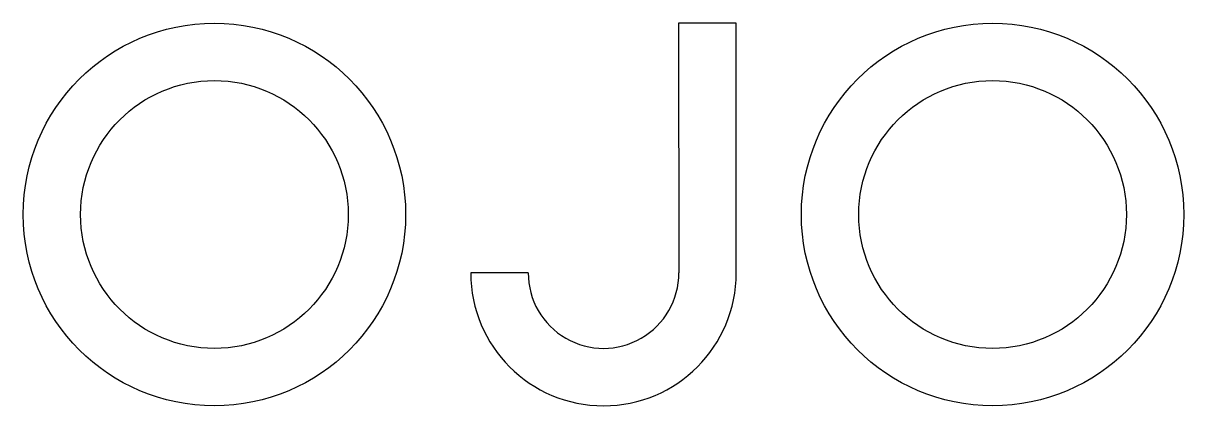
# Model space of a CAD drawing. Header units: millimetres. Extents: x -30.4 to 30.4, y -10 to 10.
import ezdxf

# ---------------------------------------------------------------- set-up
doc = ezdxf.new("R2010")
doc.units = ezdxf.units.MM

msp = doc.modelspace()

# ---------------------------------------------------------------- linework, layer by layer
at = {"color": 7, "linetype": 'Continuous', "lineweight": 25}
for p, q in [((6.944, 10), (3.93, 10)), ((3.93, 10), (3.941, -3.054)), ((6.944, -3.057), (6.944, 10)), ((-3.939, -3.057), (-6.942, -3.057))]:
    msp.add_line(p, q, dxfattribs=at)
for centre, radius in [((-20.352, 0), 10), ((20.352, 0), 10), ((-20.352, 0), 7), ((20.352, 0), 7)]:
    msp.add_circle(centre, radius, dxfattribs=at)
for radius, end in [(6.943, 0), (3.94, 0.04633)]:
    msp.add_arc((0.001, -3.057), radius, 180, end, dxfattribs=at)

doc.saveas('drawing.dxf')
